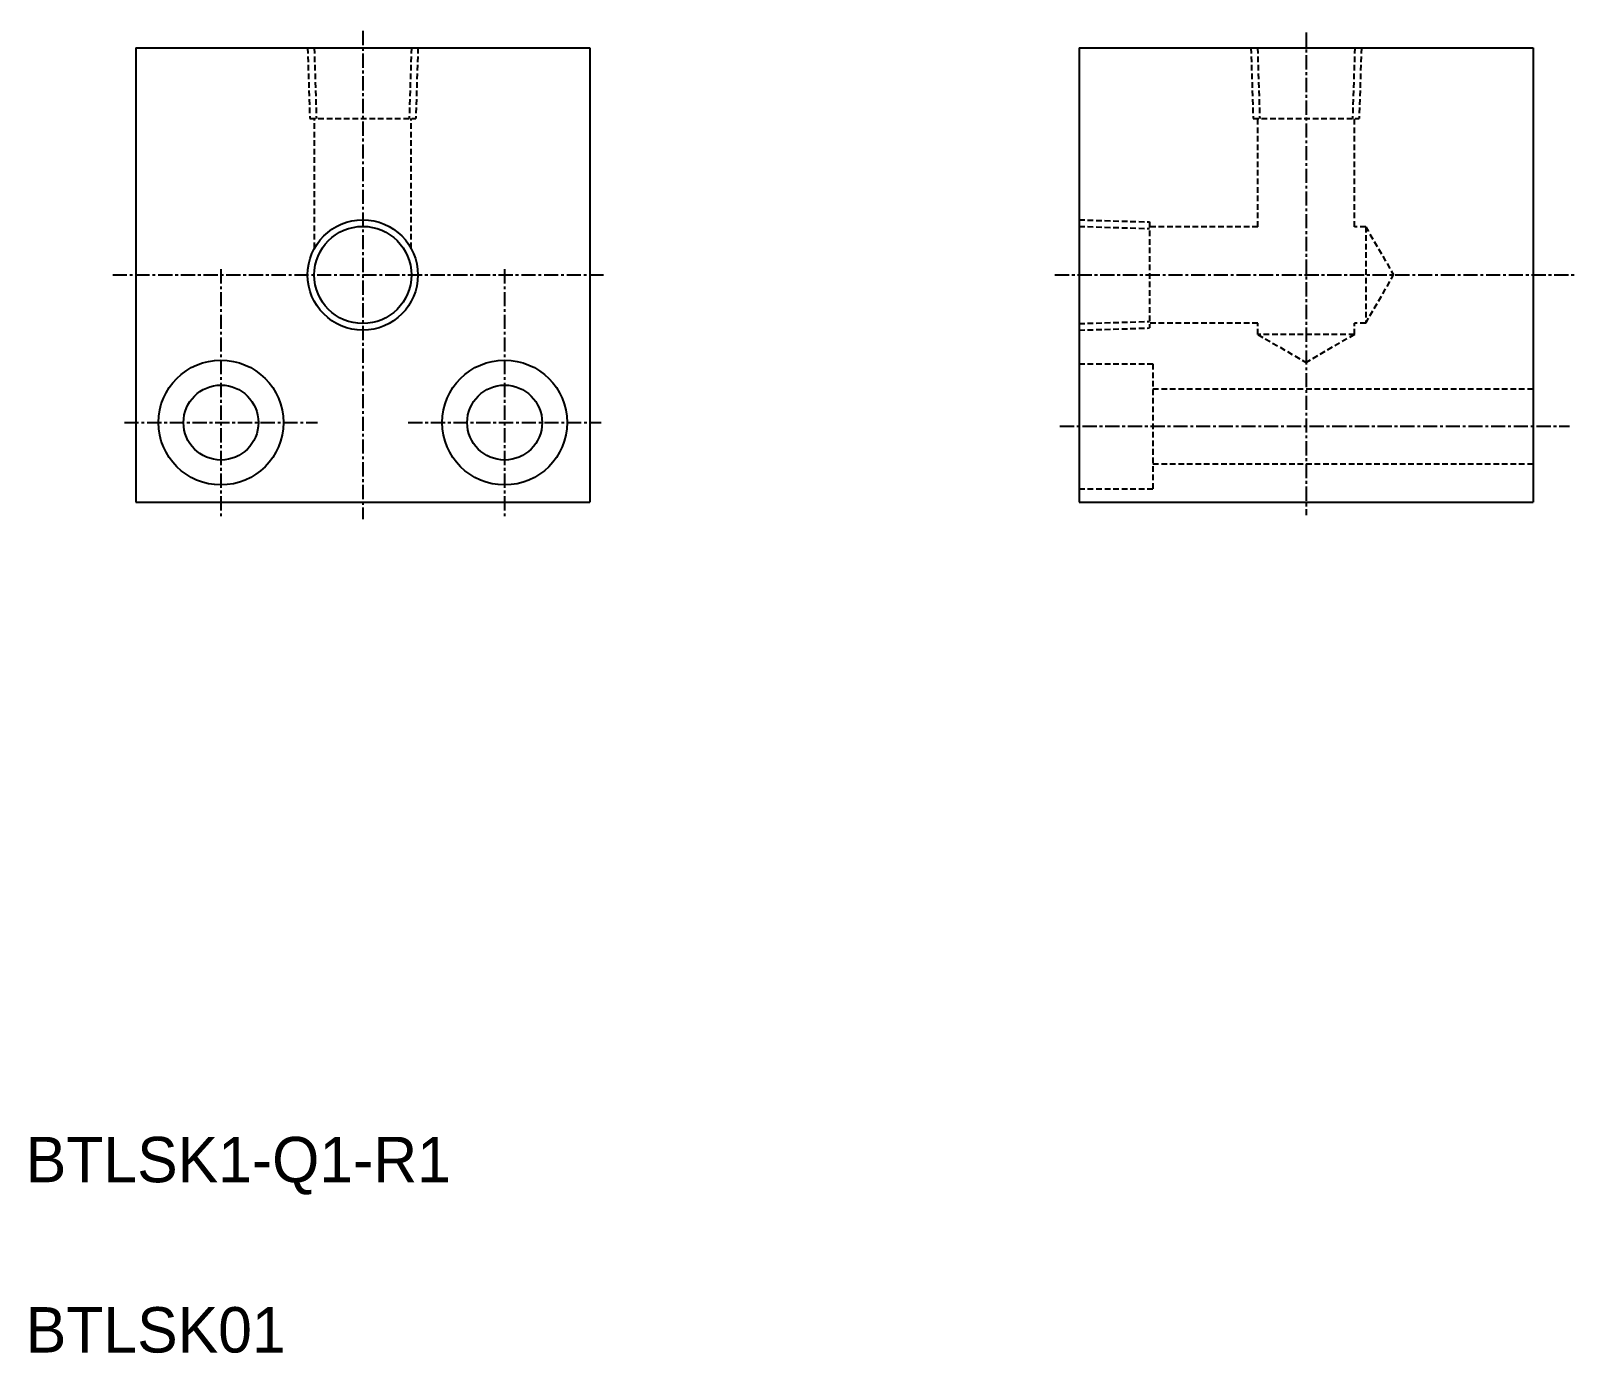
# Model space of a CAD drawing. Extents: x 120 to 256, y 95 to 212.
import ezdxf

# ---------------------------------------------------------------- set-up
doc = ezdxf.new("R2010")
doc.units = 0
doc.linetypes.add('CENTER', pattern=[2, 1.25, -0.25, 0.25, -0.25])
doc.linetypes.add('DASHED', pattern=[0.75, 0.5, -0.25])
doc.layers.get('0').update_dxf_attribs({"linetype": 'CONTINUOUS'})
doc.layers.add('CENTER', color=1, linetype='CENTER')

msp = doc.modelspace()

# ---------------------------------------------------------------- linework, layer by layer
at = {"color": 7, "linetype": 'CONTINUOUS'}
for p, q in [((129.34, 210.13), (169.34, 210.13)), ((129.34, 210.13), (129.34, 170.13)), ((169.34, 210.13), (169.34, 170.13)), ((212.46, 210.13), (252.46, 210.13)), ((212.46, 210.13), (212.46, 170.13)), ((252.46, 210.13), (252.46, 170.13)), ((129.34, 170.13), (169.34, 170.13)), ((212.46, 170.13), (252.46, 170.13))]:
    msp.add_line(p, q, dxfattribs=at)
at = {"color": 3, "linetype": 'DASHED'}
for p, q in [((144.48, 210.13), (144.67, 203.93)), ((145.06, 210.13), (145.25, 203.93)), ((153.62, 210.13), (153.43, 203.93)), ((154.2, 210.13), (154.01, 203.93)), ((227.6, 210.13), (227.79, 203.93)), ((228.18, 210.13), (228.37, 203.93)), ((236.75, 210.13), (236.55, 203.93)), ((237.33, 210.13), (237.13, 203.93)), ((144.67, 203.93), (154.01, 203.93)), ((145.09, 192.5), (145.09, 203.93)), ((153.59, 192.5), (153.59, 203.93)), ((227.79, 203.93), (237.13, 203.93)), ((228.21, 194.38), (228.21, 203.93)), ((236.71, 194.38), (236.71, 203.93)), ((212.46, 194.99), (218.66, 194.8)), ((218.66, 194.8), (218.66, 185.46)), ((212.46, 194.41), (218.66, 194.22)), ((228.21, 194.38), (218.66, 194.38)), ((237.71, 194.38), (236.71, 194.38)), ((237.71, 194.38), (237.71, 185.88)), ((237.71, 194.38), (240.17, 190.13)), ((237.71, 185.88), (240.17, 190.13)), ((212.46, 185.85), (218.66, 186.04)), ((212.46, 185.27), (218.66, 185.46)), ((228.21, 185.88), (218.66, 185.88)), ((228.21, 184.88), (228.21, 185.88)), ((236.71, 184.88), (236.71, 185.88)), ((237.71, 185.88), (236.71, 185.88)), ((236.71, 184.88), (228.21, 184.88)), ((228.21, 184.88), (232.46, 182.43)), ((236.71, 184.88), (232.46, 182.43)), ((212.46, 182.3), (218.96, 182.3)), ((218.96, 182.3), (218.96, 171.3)), ((218.96, 180.1), (252.46, 180.1)), ((218.96, 173.5), (252.46, 173.5)), ((212.46, 171.3), (218.96, 171.3))]:
    msp.add_line(p, q, dxfattribs=at)
at = {"color": 3, "linetype": 'CONTINUOUS'}
msp.add_circle((149.34, 190.13), 4.86, dxfattribs=at)
at = {"color": 7, "linetype": 'CONTINUOUS'}
for centre, radius in [((149.34, 190.13), 4.28), ((136.84, 177.13), 5.5), ((161.84, 177.13), 5.5), ((136.84, 177.13), 3.3), ((161.84, 177.13), 3.3)]:
    msp.add_circle(centre, radius, dxfattribs=at)
at = {"layer": 'CENTER', "color": 1, "linetype": 'CENTER'}
for p, q in [((149.34, 211.64), (149.34, 168.63)), ((232.46, 211.49), (232.46, 168.97)), ((136.84, 190.63), (136.84, 168.63)), ((161.84, 190.63), (161.84, 168.63)), ((127.31, 190.13), (170.62, 190.13)), ((210.32, 190.13), (256.08, 190.13)), ((128.34, 177.13), (145.34, 177.13)), ((153.34, 177.13), (170.34, 177.13)), ((210.76, 176.8), (255.67, 176.8))]:
    msp.add_line(p, q, dxfattribs=at)

# ---------------------------------------------------------------- texts
at = {"color": 7, "linetype": 'CONTINUOUS'}
for s, p in [('BTLSK1-Q1-R1', (119.65, 110.2)), ('BTLSK01', (119.65, 95.2))]:
    msp.add_text(s, height=4, dxfattribs=at).set_placement(p)

doc.saveas('drawing.dxf')
